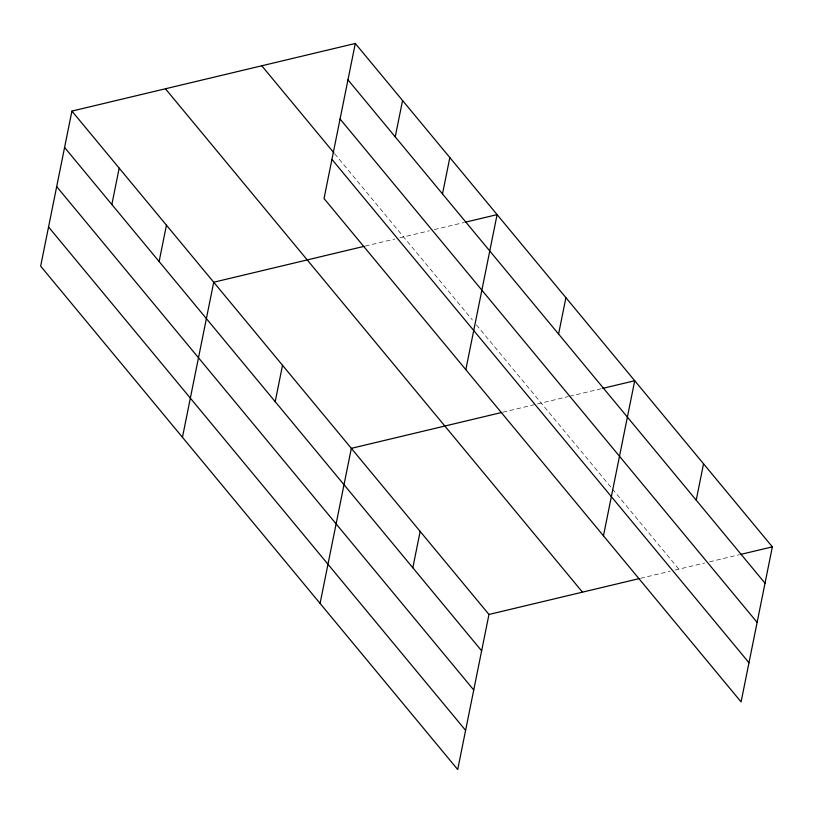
<?xml version="1.0" encoding="UTF-8"?>
<svg xmlns="http://www.w3.org/2000/svg" width="813" height="813" viewBox="0 0 813 813"><rect width="100%" height="100%" fill="white"/><g stroke="black" fill="none" stroke-linecap="round" stroke-linejoin="round"><path stroke-width="0.61" stroke-dasharray="4.07 3.05" d="M365.291 246.065L394.935 238.992M399.874 237.813L429.416 230.77M434.345 229.591L463.877 222.549M502.912 412.181L536.265 404.224M537.505 403.929L568.277 396.592M569.507 396.297L601.498 388.665M640.542 578.297L670.186 571.224M675.125 570.045L704.678 563.003M709.597 561.824L739.129 554.781M334.682 153.769L472.394 319.987M476.438 324.875L611.64 488.064M612.453 489.04L678.835 569.161"/><path stroke-width="1.22" d="M71.92 111.086L40.65 266.146L457.699 769.535L488.969 614.465L71.92 111.086L355.301 43.465L772.35 546.854L741.08 701.914L324.031 198.535L355.301 43.465M111.848 204.5L119.186 168.139M159.114 261.542L166.452 225.181M182.447 437.303L213.717 282.233L364.051 246.359M275.201 401.652L282.528 365.291M395.23 136.879L402.567 100.517M320.078 603.419L351.338 448.349L501.682 412.476M442.496 193.931L449.833 157.57M412.821 567.769L420.158 531.407M465.829 369.681L497.099 214.622L465.107 222.254M558.582 334.041L565.909 297.68M603.459 535.797L634.719 380.738L602.728 388.37M696.202 500.158L703.54 463.796M488.969 614.465L639.303 578.592M740.358 554.486L772.35 546.854M347.964 79.826L765.023 583.216M340.068 119.003L757.116 622.382M261.786 65.782L333.879 152.803M331.928 159.358L748.986 662.747M165.435 88.769L582.484 592.159M64.583 147.448L481.631 650.827M56.686 186.614L473.735 690.003M48.546 226.979L465.595 730.359"/></g></svg>
